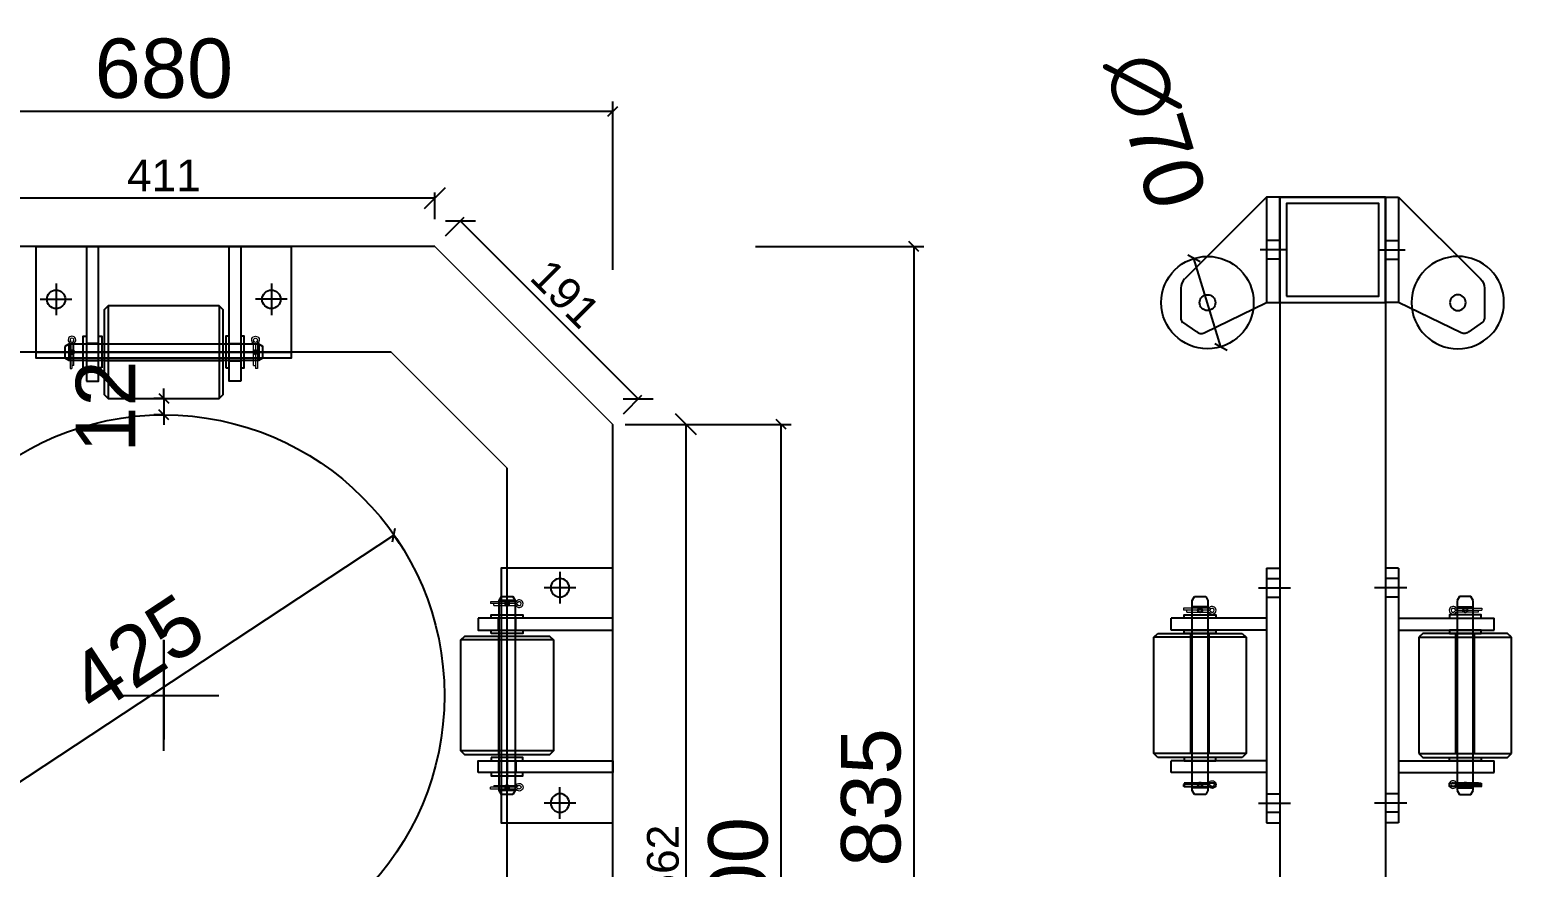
# Model space of a CAD drawing. Header units: millimetres. Extents: x -1612139 to -1300424, y 1145038 to 1536160.
# Drawn here: x -1459212 to -1458090, y 1199539 to 1200173 of the extents above; entities that cross this region are included whole.
import ezdxf

# ---------------------------------------------------------------- set-up
doc = ezdxf.new("R2010")
doc.units = ezdxf.units.MM
doc.header["$LTSCALE"] = 1000
for name, pattern in [('( Border )', [21, 6, -3, 6, -3, 0, -3]), ('CENTER2', [28.575, 19.05, -3.175, 3.175, -3.175]), ('DASHED', [0.75, 0.5, -0.25]), ('DASHED2', [9.525, 6.35, -3.175])]:
    doc.linetypes.add(name, pattern=pattern)
doc.layers.get('0').update_dxf_attribs({"linetype": 'CONTINUOUS'})
doc.layers.get('DEFPOINTS').update_dxf_attribs({"linetype": 'CONTINUOUS'})
doc.layers.add('桩', color=5, linetype='CONTINUOUS')
doc.styles.add('M', font='arial.ttf')
doc.dimstyles.new('15', dxfattribs={"dimscale": 15, "dimtxt": 6, "dimasz": 0.5, "dimexe": 0.5, "dimexo": 0.625, "dimtad": 1, "dimdec": 1, "dimdsep": 46, "dimtxsty": 'M', "dimblk": 'OBLIQUE', "dimcen": 2.5, "dimadec": 1, "dimazin": 0, "dimtfac": 1, "dimtdec": 1, "dimtmove": 2, "dimatfit": 3, "dimfxl": 3, "dimfxlon": 1, "dimarcsym": 0})
doc.dimstyles.new('9', dxfattribs={"dimscale": 8, "dimtxt": 3, "dimasz": 2, "dimexe": 0.5, "dimexo": 0.5, "dimtad": 1, "dimdec": 0, "dimdsep": 46, "dimtxsty": 'M', "dimblk1": 'OBLIQUE', "dimblk2": 'OBLIQUE', "dimsah": 1, "dimcen": 2.5, "dimclrd": 6, "dimclre": 6, "dimclrt": 6, "dimadec": 0, "dimazin": 0, "dimtfac": 1, "dimtdec": 0, "dimtix": 1, "dimtmove": 1, "dimatfit": 3, "dimldrblk": 'OBLIQUE', "dimfxl": 2, "dimfxlon": 1, "dimtolj": 1, "dimtzin": 0, "dimarcsym": 0})

# ---------------------------------------------------------------- blocks, each defined once
blk = doc.blocks.new('滚轮支架 -t')
at = {"color": 3, "linetype": 'CENTER2', "ltscale": 0.5}
for p, q in [((-81.5, -28), (-81.5, -52)), ((81.5, -28), (81.5, -52)), ((-93.5, -40), (-69.5, -40)), ((93.5, -40), (69.5, -40)), ((-44.5, -80), (-63.5, -80)), ((44.5, -80), (63.5, -80))]:
    blk.add_line(p, q, dxfattribs=at)
at = {"linetype": 'DASHED2'}
for p, q in [((-49.5, -73.5), (-58.5, -73.5)), ((49.5, -73.5), (58.5, -73.5)), ((-49.5, -86.5), (-58.5, -86.5)), ((49.5, -86.5), (58.5, -86.5))]:
    blk.add_line(p, q, dxfattribs=at)
at = {"color": 8, "linetype": 'DASHED'}
blk.add_line((-96.5, -80), (96.5, -80), dxfattribs=at)
for points in [[(96.5, 0), (96.5, -84.6), (-96.5, -84.6), (-96.5, 0)], [(-58.5, -102), (-49.5, -102), (-49.5, 0), (-58.5, 0)], [(58.5, -102), (49.5, -102), (49.5, 0), (58.5, 0)]]:
    blk.add_lwpolyline(points, close=True)
for centre in [(-81.5, -40), (81.5, -40)]:
    blk.add_circle(centre, 7)
blk = doc.blocks.new('*U92')
blk.add_lwpolyline([(-12, 0), (-12, 2.5), (12, 2.5), (12, 0)], close=True)
blk = doc.blocks.new('*U24')
at = {"color": 8, "linetype": 'Continuous', "lineweight": 15}
for p, q in [((-1, 1.9), (-2.1, 1)), ((0, 1.4), (0, -1.4)), ((-1, -1.9), (-2.1, -1))]:
    blk.add_line(p, q, dxfattribs=at)
at = {"color": 7, "linetype": 'Continuous', "lineweight": 15}
for p, q in [((16, 1.4), (0, 1.4)), ((0, 0), (18.5, 0)), ((16, 1.4), (16, 0)), ((18.5, -1.4), (18.5, 0)), ((0, -1.4), (18.5, -1.4))]:
    blk.add_line(p, q, dxfattribs=at)
for centre, radius, start, end in [((-3.2, 0), 2.9, 41.3178, 318.6822), ((-3.2, 0), 1.45, 41.3178, 318.6822), ((0, 2.8), 2.82, 221.3178, 270), ((0, -2.8), 2.82, 90, 138.6822), ((0, 2.8), 1.37, 221.3178, 270), ((0, -2.8), 1.37, 90, 138.6822)]:
    blk.add_arc(centre, radius, start, end, dxfattribs=at)
blk = doc.blocks.new('滚轮_N7090A')
for p, q in [((-42, 35), (-42, -35)), ((42, 35), (42, -35))]:
    blk.add_line(p, q)
at = {"color": 3, "linetype": 'CENTER2'}
blk.add_line((-50.5, 0), (50.5, 0), dxfattribs=at)
at = {"linetype": 'DASHED2'}
for p, q in [((-45, 6.3), (45, 6.3)), ((-45, -6.3), (45, -6.3))]:
    blk.add_line(p, q, dxfattribs=at)
blk.add_lwpolyline([(-42, -35), (42, -35), (45, -32), (45, 32), (42, 35), (-42, 35), (-45, 32), (-45, -32)], close=True)
blk = doc.blocks.new('无头销轴_B型_D12X150')
at = {"color": 0}
for p, q in [((-72, 6), (-72, -6)), ((72, 6), (72, -6))]:
    blk.add_line(p, q, dxfattribs=at)
blk.add_lwpolyline([(-75, 4.3), (-75, -4.3), (-72, -6), (72, -6), (75, -4.3), (75, 4.3), (72, 6), (-72, 6)], close=True, dxfattribs=at)
for centre in [(-69.5, 0), (69.5, 0)]:
    blk.add_circle(centre, 1.6, dxfattribs=at)
blk = doc.blocks.new('滚轮支架_-T')
at = {"color": 3, "linetype": 'CENTER2', "ltscale": 0.5}
for p, q in [((-81.5, -28), (-81.5, -52)), ((81.5, -28), (81.5, -52)), ((-93.5, -40), (-69.5, -40)), ((93.5, -40), (69.5, -40)), ((-44.5, -80), (-63.5, -80)), ((44.5, -80), (63.5, -80))]:
    blk.add_line(p, q, dxfattribs=at)
at = {"linetype": 'DASHED2'}
for p, q in [((-49.5, -73.5), (-58.5, -73.5)), ((49.5, -73.5), (58.5, -73.5)), ((-49.5, -86.5), (-58.5, -86.5)), ((49.5, -86.5), (58.5, -86.5))]:
    blk.add_line(p, q, dxfattribs=at)
at = {"color": 8, "linetype": 'DASHED'}
blk.add_line((-96.5, -80), (96.5, -80), dxfattribs=at)
for points in [[(96.5, 0), (96.5, -84.6), (-96.5, -84.6), (-96.5, 0)], [(-58.5, -102), (-49.5, -102), (-49.5, 0), (-58.5, 0)], [(58.5, -102), (49.5, -102), (49.5, 0), (58.5, 0)]]:
    blk.add_lwpolyline(points, close=True)
for centre in [(-81.5, -40), (81.5, -40)]:
    blk.add_circle(centre, 7)
blk = doc.blocks.new('*U38')
blk.add_lwpolyline([(-12, 0), (-12, 2.5), (12, 2.5), (12, 0)], close=True)
blk = doc.blocks.new('A$C1EDE4923')
at = {"xscale": -1}
for name, p, rotation in [('滚轮_N7090A', (-190.5, 119.6), 180), ('滚轮支架_-T', (-190.5, 39.6), 180), ('无头销轴_B型_D12X150', (-190.5, 119.6), 180), ('*U24', (-260, 113.6), 270), ('*U38', (-249, 119.6), 90), ('*U38', (-237.5, 119.6), 90)]:
    blk.add_blockref(name, p, dxfattribs=dict(at, rotation=rotation))
for name, p, rotation in [('*U38', (-143.5, 119.6), 270), ('*U38', (-132, 119.6), 270), ('*U24', (-121, 113.6), 90)]:
    blk.add_blockref(name, p, dxfattribs=dict(rotation=rotation))
blk = doc.blocks.new('_Oblique')
at = {"color": 0, "linetype": 'ByBlock', "lineweight": -2}
blk.add_line((-0.5, -0.5), (0.5, 0.5), dxfattribs=at)
blk = doc.blocks.new('*D117')
at = {"color": 6, "lineweight": -2, "transparency": 16777216}
for p, q in [((-1459315.7, 1200029.8), (-1459315.7, 1200049.8)), ((-1459315.7, 1200045.8), (-1458905.1, 1200045.8)), ((-1458905.1, 1200029.8), (-1458905.1, 1200049.8))]:
    blk.add_line(p, q, dxfattribs=at)
at = {"layer": 'DEFPOINTS', "color": 0, "transparency": 16777216}
for p in [(-1458905.1, 1200045.8), (-1459315.7, 1200009), (-1458905.1, 1200009)]:
    blk.add_point(p, dxfattribs=at)
at = {"color": 6, "lineweight": -2, "transparency": 16777216, "xscale": 16, "yscale": 16, "zscale": 16, "rotation": 180}
blk.add_blockref('_Oblique', (-1459315.7, 1200045.8), dxfattribs=at)
at = {"color": 6, "lineweight": -2, "transparency": 16777216, "xscale": 16, "yscale": 16, "zscale": 16}
blk.add_blockref('_Oblique', (-1458905.1, 1200045.8), dxfattribs=at)
at = {"color": 6, "transparency": 16777216, "insert": (-1459110.4, 1200062.9), "char_height": 24, "attachment_point": 5, "style": 'M'}
blk.add_mtext('\\A1;411', dxfattribs=at)
blk = doc.blocks.new('*D104')
at = {"color": 0, "lineweight": -2, "transparency": 16777216}
for p, q in [((-1459450.4, 1199991.4), (-1459450.4, 1200118.9)), ((-1458770.4, 1199991.4), (-1458770.4, 1200118.9)), ((-1459450.4, 1200111.4), (-1458770.4, 1200111.4))]:
    blk.add_line(p, q, dxfattribs=at)
at = {"layer": 'DEFPOINTS', "color": 0, "transparency": 16777216}
for p in [(-1458770.4, 1200111.4), (-1459450.4, 1199874.3), (-1458770.4, 1199874.3)]:
    blk.add_point(p, dxfattribs=at)
at = {"color": 0, "lineweight": -2, "transparency": 16777216, "xscale": 7.5, "yscale": 7.5, "zscale": 7.5, "rotation": 180}
blk.add_blockref('_Oblique', (-1459450.4, 1200111.4), dxfattribs=at)
at = {"color": 0, "lineweight": -2, "transparency": 16777216, "xscale": 7.5, "yscale": 7.5, "zscale": 7.5}
blk.add_blockref('_Oblique', (-1458770.4, 1200111.4), dxfattribs=at)
at = {"color": 0, "transparency": 16777216, "insert": (-1459110.4, 1200143.7), "char_height": 45, "attachment_point": 5, "style": 'M'}
blk.add_mtext('680', dxfattribs=at)
blk = doc.blocks.new('*D105')
at = {"color": 6, "lineweight": -2, "transparency": 16777216}
for p, q in [((-1458897.1, 1200017), (-1458883, 1200031.2)), ((-1458885.8, 1200028.3), (-1458751.1, 1199893.6)), ((-1458762.4, 1199882.3), (-1458748.3, 1199896.5))]:
    blk.add_line(p, q, dxfattribs=at)
at = {"layer": 'DEFPOINTS', "color": 0, "transparency": 16777216}
for p in [(-1458905.1, 1200009), (-1458751.1, 1199893.6), (-1458770.4, 1199874.3)]:
    blk.add_point(p, dxfattribs=at)
at = {"color": 6, "lineweight": -2, "transparency": 16777216, "xscale": 16, "yscale": 16, "zscale": 16}
for p, rotation in [((-1458885.8, 1200028.3), 134.9999999964349), ((-1458751.1, 1199893.6), 314.9999999964349)]:
    blk.add_blockref('_Oblique', p, dxfattribs=dict(at, rotation=rotation))
at = {"color": 6, "transparency": 16777216, "insert": (-1458806.3, 1199973.2), "char_height": 24, "attachment_point": 5, "rotation": 315, "style": 'M'}
blk.add_mtext('\\A1;191', dxfattribs=at)
blk = doc.blocks.new('*D106')
at = {"color": 0, "lineweight": -2, "transparency": 16777216}
for p, q in [((-1458761.1, 1199874.3), (-1458635.4, 1199874.3)), ((-1458642.9, 1199174.5), (-1458642.9, 1199874.3)), ((-1458695.9, 1199174.5), (-1458635.4, 1199174.5))]:
    blk.add_line(p, q, dxfattribs=at)
at = {"layer": 'DEFPOINTS', "color": 0, "transparency": 16777216}
for p in [(-1458770.4, 1199874.3), (-1458642.9, 1199874.3), (-1458705.3, 1199174.5)]:
    blk.add_point(p, dxfattribs=at)
at = {"color": 0, "lineweight": -2, "transparency": 16777216, "xscale": 7.5, "yscale": 7.5, "zscale": 7.5}
for p, rotation in [((-1458642.9, 1199874.3), 90), ((-1458642.9, 1199174.5), 270)]:
    blk.add_blockref('_Oblique', p, dxfattribs=dict(at, rotation=rotation))
at = {"color": 0, "transparency": 16777216, "insert": (-1458675.3, 1199524.4), "char_height": 45, "attachment_point": 5, "rotation": 90, "style": 'M'}
blk.add_mtext('700', dxfattribs=at)
blk = doc.blocks.new('*D107')
at = {"color": 0, "lineweight": -2, "transparency": 16777216}
for p, q in [((-1458662.3, 1200009), (-1458534.8, 1200009)), ((-1458542.3, 1200009), (-1458542.3, 1199174.5)), ((-1458662.3, 1199174.5), (-1458534.8, 1199174.5))]:
    blk.add_line(p, q, dxfattribs=at)
at = {"layer": 'DEFPOINTS', "color": 0, "transparency": 16777216}
for p in [(-1458905.1, 1200009), (-1458770.4, 1199174.5), (-1458542.3, 1199174.5)]:
    blk.add_point(p, dxfattribs=at)
at = {"color": 0, "lineweight": -2, "transparency": 16777216, "xscale": 7.5, "yscale": 7.5, "zscale": 7.5}
for p, rotation in [((-1458542.3, 1200009), 90), ((-1458542.3, 1199174.5), 270)]:
    blk.add_blockref('_Oblique', p, dxfattribs=dict(at, rotation=rotation))
at = {"color": 0, "transparency": 16777216, "insert": (-1458574.7, 1199591.7), "char_height": 45, "attachment_point": 5, "rotation": 90, "style": 'M'}
blk.add_mtext('835', dxfattribs=at)
blk = doc.blocks.new('*D110')
at = {"color": 0, "lineweight": -2, "transparency": 16777216}
for p, q in [((-1459290.7, 1199556.7), (-1458936.2, 1199790.5)), ((-1458936.2, 1199790.5), (-1458932.1, 1199784.3)), ((-1459290.7, 1199556.7), (-1459286.6, 1199550.4))]:
    blk.add_line(p, q, dxfattribs=at)
at = {"layer": 'DEFPOINTS', "color": 0, "transparency": 16777216}
for p in [(-1458937.7, 1199792.7), (-1458936.2, 1199790.5), (-1459292.2, 1199558.9)]:
    blk.add_point(p, dxfattribs=at)
at = {"color": 0, "lineweight": -2, "transparency": 16777216, "xscale": 7.5, "yscale": 7.5, "zscale": 7.5}
for p, rotation in [((-1458936.2, 1199790.5), 33.41230054675134), ((-1459290.7, 1199556.7), 213.4123005467513)]:
    blk.add_blockref('_Oblique', p, dxfattribs=dict(at, rotation=rotation))
at = {"color": 0, "transparency": 16777216, "insert": (-1459131.3, 1199700.6), "char_height": 45, "attachment_point": 5, "rotation": 33.4123, "style": 'M'}
blk.add_mtext('425', dxfattribs=at)
blk = doc.blocks.new('5632.')
for p, q in [((865980.9, -129928.5), (865973.8, -129939)), ((866075.8, -129992.1), (866013.8, -129930.1)), ((865972.8, -129944.8), (865995.8, -129992.1))]:
    blk.add_line(p, q)
at = {"color": 0}
for p, q in [((866006.7, -129927.1), (865984.3, -129927.1)), ((866075.8, -129992.1), (865995.8, -129992.1)), ((865995.8, -129992.1), (865995.8, -130002.1)), ((866075.8, -130002.1), (866075.8, -129992.1)), ((865995.8, -130002.1), (866075.8, -130002.1))]:
    blk.add_line(p, q, dxfattribs=at)
for radius in [35, 6]:
    blk.add_circle((865995.8, -129947.3), radius)
for centre, radius, start, end in [((865984.3, -129932.1), 5, 90, 133.9435), ((866006.7, -129937.1), 10, 45, 90), ((865977.3, -129942.6), 5, 133.9435, 206)]:
    blk.add_arc(centre, radius, start, end)
blk = doc.blocks.new('*D116')
at = {"color": 0, "lineweight": -2, "transparency": 16777216}
blk.add_line((-1458309.8, 1199933), (-1458330.2, 1200000), dxfattribs=at)
at = {"layer": 'DEFPOINTS', "color": 0, "transparency": 16777216}
for p in [(-1458330.2, 1200000), (-1458309.8, 1199933)]:
    blk.add_point(p, dxfattribs=at)
at = {"color": 0, "lineweight": -2, "transparency": 16777216, "xscale": 7.5, "yscale": 7.5, "zscale": 7.5}
for p, rotation in [((-1458330.2, 1200000), 106.8752863691722), ((-1458309.8, 1199933), 286.8752863691722)]:
    blk.add_blockref('_Oblique', p, dxfattribs=dict(at, rotation=rotation))
at = {"color": 0, "transparency": 16777216, "insert": (-1458359.5, 1200096.6), "char_height": 45, "attachment_point": 5, "rotation": 286.8753, "style": 'M'}
blk.add_mtext('∅70', dxfattribs=at)
blk = doc.blocks.new('*D114')
at = {"color": 0, "lineweight": -2, "transparency": 16777216}
for p, q in [((-1459110.4, 1199894), (-1459117.9, 1199894)), ((-1459110.4, 1199894), (-1459110.4, 1199901.5)), ((-1459110.4, 1199894), (-1459110.4, 1199881.5)), ((-1459110.4, 1199881.5), (-1459117.9, 1199881.5)), ((-1459110.4, 1199881.5), (-1459110.4, 1199874))]:
    blk.add_line(p, q, dxfattribs=at)
at = {"layer": 'DEFPOINTS', "color": 0, "transparency": 16777216}
for p in [(-1459110.4, 1199894), (-1459110.4, 1199881.5), (-1459110.4, 1199881.5)]:
    blk.add_point(p, dxfattribs=at)
at = {"color": 0, "lineweight": -2, "transparency": 16777216, "xscale": 7.5, "yscale": 7.5, "zscale": 7.5}
for p, rotation in [((-1459110.4, 1199894), 270), ((-1459110.4, 1199881.5), 90)]:
    blk.add_blockref('_Oblique', p, dxfattribs=dict(at, rotation=rotation))
at = {"color": 0, "transparency": 16777216, "insert": (-1459154.6, 1199887.8), "char_height": 45, "attachment_point": 5, "rotation": 90, "style": 'M'}
blk.add_mtext('12', dxfattribs=at)
blk = doc.blocks.new('*D120')
at = {"color": 6, "lineweight": -2, "transparency": 16777216}
for p, q in [((-1458731, 1199874.3), (-1458711, 1199874.3)), ((-1458715, 1199874.3), (-1458715, 1199212)), ((-1458731, 1199212), (-1458711, 1199212))]:
    blk.add_line(p, q, dxfattribs=at)
at = {"layer": 'DEFPOINTS', "color": 0, "transparency": 16777216}
for p in [(-1458770.4, 1199874.3), (-1458770.4, 1199212), (-1458715, 1199212)]:
    blk.add_point(p, dxfattribs=at)
at = {"color": 6, "lineweight": -2, "transparency": 16777216, "xscale": 16, "yscale": 16, "zscale": 16}
for p, rotation in [((-1458715, 1199874.3), 90), ((-1458715, 1199212), 270)]:
    blk.add_blockref('_Oblique', p, dxfattribs=dict(at, rotation=rotation))
at = {"color": 6, "transparency": 16777216, "insert": (-1458732.3, 1199543.1), "char_height": 24, "attachment_point": 5, "rotation": 90, "style": 'M'}
blk.add_mtext('\\A1;662', dxfattribs=at)

msp = doc.modelspace()

# ---------------------------------------------------------------- linework, layer by layer
at = {"color": 0}
for p, q in [((-1458265.2, 1200046.5), (-1458265.2, 1199124.5)), ((-1458185.2, 1200046.5), (-1458185.2, 1199124.5)), ((-1458275.2, 1199765.5), (-1458275.2, 1199587.3)), ((-1458265.2, 1199765.5), (-1458265.2, 1199572.5)), ((-1458185.2, 1199765.5), (-1458185.2, 1199572.5)), ((-1458175.2, 1199765.5), (-1458175.2, 1199587.3)), ((-1458331.6, 1199741), (-1458329.9, 1199744)), ((-1458331.6, 1199597), (-1458331.6, 1199741)), ((-1458319.6, 1199736), (-1458331.6, 1199736)), ((-1458329.9, 1199744), (-1458321.3, 1199744)), ((-1458321.3, 1199744), (-1458319.6, 1199741)), ((-1458319.6, 1199741), (-1458319.6, 1199597)), ((-1458129.1, 1199744), (-1458130.8, 1199741)), ((-1458130.8, 1199741), (-1458130.8, 1199597)), ((-1458130.8, 1199736), (-1458118.8, 1199736)), ((-1458120.6, 1199744), (-1458129.1, 1199744)), ((-1458118.8, 1199741), (-1458120.6, 1199744)), ((-1458118.8, 1199597), (-1458118.8, 1199741)), ((-1458275.2, 1199727.5), (-1458347.6, 1199727.5)), ((-1458347.6, 1199718.5), (-1458347.6, 1199727.5)), ((-1458175.2, 1199727.5), (-1458102.8, 1199727.5)), ((-1458102.8, 1199718.5), (-1458102.8, 1199727.5)), ((-1458275.2, 1199718.5), (-1458347.6, 1199718.5)), ((-1458175.2, 1199718.5), (-1458102.8, 1199718.5)), ((-1458347.6, 1199610.5), (-1458347.6, 1199619.5)), ((-1458275.2, 1199619.5), (-1458347.6, 1199619.5)), ((-1458175.2, 1199619.5), (-1458102.8, 1199619.5)), ((-1458102.8, 1199610.5), (-1458102.8, 1199619.5)), ((-1458275.2, 1199610.5), (-1458347.6, 1199610.5)), ((-1458175.2, 1199610.5), (-1458102.8, 1199610.5)), ((-1458319.6, 1199599), (-1458331.6, 1199599)), ((-1458329.9, 1199594), (-1458331.6, 1199597)), ((-1458321.3, 1199594), (-1458329.9, 1199594)), ((-1458319.6, 1199597), (-1458321.3, 1199594)), ((-1458275.2, 1199594.5), (-1458275.2, 1199572.5)), ((-1458175.2, 1199594.5), (-1458175.2, 1199572.5)), ((-1458130.8, 1199599), (-1458118.8, 1199599)), ((-1458130.8, 1199597), (-1458129.1, 1199594)), ((-1458129.1, 1199594), (-1458120.6, 1199594)), ((-1458120.6, 1199594), (-1458118.8, 1199597)), ((-1458275.2, 1199572.5), (-1458265.2, 1199572.5)), ((-1458175.2, 1199572.5), (-1458185.2, 1199572.5))]:
    msp.add_line(p, q, dxfattribs=at)
for p, q in [((-1458265.2, 1200046.5), (-1458185.2, 1200046.5)), ((-1458905.1, 1200009), (-1459315.7, 1200009)), ((-1458938.3, 1199929), (-1459282.6, 1199929)), ((-1458770.4, 1199174.5), (-1458770.4, 1199874.3)), ((-1458850.4, 1199174.5), (-1458850.4, 1199841.2)), ((-1458360.6, 1199713), (-1458357.6, 1199716)), ((-1458357.6, 1199716), (-1458293.6, 1199716)), ((-1458293.6, 1199716), (-1458290.6, 1199713)), ((-1458156.8, 1199716), (-1458159.8, 1199713)), ((-1458092.8, 1199716), (-1458156.8, 1199716)), ((-1458089.8, 1199713), (-1458092.8, 1199716)), ((-1458360.6, 1199625), (-1458360.6, 1199713)), ((-1458290.6, 1199713), (-1458360.6, 1199713)), ((-1458290.6, 1199713), (-1458290.6, 1199625)), ((-1458159.8, 1199713), (-1458089.8, 1199713)), ((-1458159.8, 1199713), (-1458159.8, 1199625)), ((-1458089.8, 1199625), (-1458089.8, 1199713)), ((-1458357.6, 1199622), (-1458360.6, 1199625)), ((-1458290.6, 1199625), (-1458360.6, 1199625)), ((-1458290.6, 1199625), (-1458293.6, 1199622)), ((-1458159.8, 1199625), (-1458089.8, 1199625)), ((-1458159.8, 1199625), (-1458156.8, 1199622)), ((-1458092.8, 1199622), (-1458089.8, 1199625)), ((-1458293.6, 1199622), (-1458357.6, 1199622)), ((-1458156.8, 1199622), (-1458092.8, 1199622))]:
    msp.add_line(p, q)
at = {"lineweight": 5}
for p, q in [((-1458770.4, 1199874.3), (-1458905.1, 1200009)), ((-1458850.4, 1199841.2), (-1458938.3, 1199929))]:
    msp.add_line(p, q, dxfattribs=at)
at = {"color": 3, "linetype": 'CENTER2', "ltscale": 0.5}
for p, q in [((-1458260.2, 1200006.5), (-1458280.2, 1200006.5)), ((-1458190.2, 1200006.5), (-1458170.2, 1200006.5)), ((-1458281.3, 1199750.5), (-1458257, 1199750.5)), ((-1458169.1, 1199750.5), (-1458193.4, 1199750.5)), ((-1458281.3, 1199587.5), (-1458257, 1199587.5)), ((-1458169.1, 1199587.5), (-1458193.4, 1199587.5))]:
    msp.add_line(p, q, dxfattribs=at)
at = {"linetype": 'DASHED2'}
for p, q in [((-1458265.2, 1200013.5), (-1458275.2, 1200013.5)), ((-1458185.2, 1200013.5), (-1458175.2, 1200013.5)), ((-1458265.2, 1199999.5), (-1458275.2, 1199999.5)), ((-1458185.2, 1199999.5), (-1458175.2, 1199999.5)), ((-1458275.2, 1199757.5), (-1458265.2, 1199757.5)), ((-1458175.2, 1199757.5), (-1458185.2, 1199757.5)), ((-1458275.2, 1199743.5), (-1458265.2, 1199743.5)), ((-1458175.2, 1199743.5), (-1458185.2, 1199743.5)), ((-1458332.6, 1199625), (-1458332.6, 1199716)), ((-1458318.6, 1199625), (-1458318.6, 1199716)), ((-1458131.8, 1199625), (-1458131.8, 1199716)), ((-1458117.8, 1199625), (-1458117.8, 1199716)), ((-1458275.2, 1199594.5), (-1458265.2, 1199594.5)), ((-1458175.2, 1199594.5), (-1458185.2, 1199594.5)), ((-1458275.2, 1199580.5), (-1458265.2, 1199580.5)), ((-1458175.2, 1199580.5), (-1458185.2, 1199580.5))]:
    msp.add_line(p, q, dxfattribs=at)
at = {"color": 0, "linetype": '( Border )'}
for p, q in [((-1458275.2, 1199765.5), (-1458265.2, 1199765.5)), ((-1458175.2, 1199765.5), (-1458185.2, 1199765.5))]:
    msp.add_line(p, q, dxfattribs=at)
at = {"color": 7, "linetype": 'Continuous', "lineweight": 15}
for p, q in [((-1458319.6, 1199735), (-1458338.1, 1199735)), ((-1458338.1, 1199735), (-1458338.1, 1199733.5)), ((-1458319.6, 1199733.5), (-1458338.1, 1199733.5)), ((-1458335.6, 1199732.1), (-1458335.6, 1199733.5)), ((-1458335.6, 1199732.1), (-1458319.6, 1199732.1)), ((-1458130.8, 1199735), (-1458112.3, 1199735)), ((-1458130.8, 1199733.5), (-1458112.3, 1199733.5)), ((-1458114.8, 1199732.1), (-1458130.8, 1199732.1)), ((-1458114.8, 1199732.1), (-1458114.8, 1199733.5)), ((-1458112.3, 1199735), (-1458112.3, 1199733.5))]:
    msp.add_line(p, q, dxfattribs=at)
at = {"color": 8, "linetype": 'Continuous', "lineweight": 15}
for p, q in [((-1458319.6, 1199732.1), (-1458319.6, 1199735)), ((-1458318.6, 1199735.4), (-1458317.5, 1199734.5)), ((-1458318.6, 1199731.6), (-1458317.5, 1199732.6)), ((-1458131.8, 1199735.4), (-1458132.9, 1199734.5)), ((-1458131.8, 1199731.6), (-1458132.9, 1199732.6)), ((-1458130.8, 1199732.1), (-1458130.8, 1199735))]:
    msp.add_line(p, q, dxfattribs=at)
at = {"color": 1}
for p, q in [((-1459110.4, 1199627), (-1459110.4, 1199711)), ((-1459110.4, 1199627), (-1459110.4, 1199711)), ((-1459140.4, 1199669), (-1459080.4, 1199669)), ((-1459140.4, 1199669), (-1459080.4, 1199669))]:
    msp.add_line(p, q, dxfattribs=at)
for points in [[(-1458265.2, 1199966.5), (-1458185.2, 1199966.5), (-1458185.2, 1200046.5), (-1458265.2, 1200046.5)], [(-1458260.2, 1199971.5), (-1458190.2, 1199971.5), (-1458190.2, 1200041.5), (-1458260.2, 1200041.5)]]:
    msp.add_lwpolyline(points, close=True)
msp.add_circle((-1459110.4, 1199669), 212.5)
at = {"color": 0}
for centre in [(-1458325.6, 1199733.5), (-1458124.8, 1199733.5), (-1458325.6, 1199601.5), (-1458124.8, 1199601.5)]:
    msp.add_circle(centre, 1.6, dxfattribs=at)
at = {"color": 7, "linetype": 'Continuous', "lineweight": 15}
for centre, radius, start, end in [((-1458316.4, 1199733.5), 2.9, 221.3178, 138.6822), ((-1458134, 1199733.5), 2.9, 41.3178, 318.6822), ((-1458319.6, 1199736.3), 1.37, 270, 318.6822), ((-1458319.6, 1199736.3), 2.82, 270, 318.6822), ((-1458319.6, 1199730.7), 2.82, 41.3178, 90), ((-1458319.6, 1199730.7), 1.37, 41.3178, 90), ((-1458316.4, 1199733.5), 1.45, 221.3178, 138.6822), ((-1458134, 1199733.5), 1.45, 41.3178, 318.6822), ((-1458130.8, 1199736.3), 2.82, 221.3178, 270), ((-1458130.8, 1199730.7), 2.82, 90, 138.6822), ((-1458130.8, 1199736.3), 1.37, 221.3178, 270), ((-1458130.8, 1199730.7), 1.37, 90, 138.6822)]:
    msp.add_arc(centre, radius, start, end, dxfattribs=at)
at = {"layer": '桩', "lineweight": 25}
for points in [[(-1459110.4, 1199710.8), (-1459110.4, 1199635.5)], [(-1459143.9, 1199669), (-1459068.7, 1199669)]]:
    msp.add_lwpolyline(points, dxfattribs=at)

# ---------------------------------------------------------------- block references
for name, p, rotation in [('5632.', (-1588267.3, 333970.7), 89.99999999999999), ('*U24', (-1458844.4, 1199738.5), 180), ('*U92', (-1458124.8, 1199622), 180), ('*U92', (-1458124.8, 1199602.5), 180)]:
    msp.add_blockref(name, p, dxfattribs=dict(rotation=rotation))
at = {"xscale": -1}
for name, p, rotation in [('5632.', (-1328183.1, 333970.7), 270), ('*U92', (-1458325.6, 1199622), 180), ('*U92', (-1458325.6, 1199602.5), 180)]:
    msp.add_blockref(name, p, dxfattribs=dict(at, rotation=rotation))
at = {"color": 6, "lineweight": 5, "extrusion": (0, 0, -1), "zscale": -1, "rotation": 180}
msp.add_blockref('A$C1EDE4923', (1458920, 1200048.6), dxfattribs=at)
at = {"extrusion": (0, 0, -1), "zscale": -1}
for name, p, rotation in [('滚轮支架 -t', (1458770.4, 1199669), 90.00000000000001), ('无头销轴_B型_D12X150', (1458850.4, 1199669), 90.00000000000001), ('滚轮_N7090A', (1458850.4, 1199669), 90.00000000000001), ('*U92', (1458850.4, 1199622), 180), ('*U92', (1458850.4, 1199610.5), 180)]:
    msp.add_blockref(name, p, dxfattribs=dict(at, rotation=rotation))
for name, p in [('*U92', (-1458850.4, 1199727.5)), ('*U92', (-1458325.6, 1199727.5)), ('*U92', (-1458850.4, 1199716)), ('*U92', (-1458325.6, 1199716)), ('*U24', (-1458130.8, 1199601.5))]:
    msp.add_blockref(name, p)
at = {"xscale": -1}
for name, p in [('*U92', (-1458124.8, 1199727.5)), ('*U92', (-1458124.8, 1199716)), ('*U24', (-1458319.6, 1199601.5))]:
    msp.add_blockref(name, p, dxfattribs=at)
at = {"extrusion": (0, 0, -1), "zscale": -1}
msp.add_blockref('*U24', (1458844.4, 1199599.5), dxfattribs=at)

# ---------------------------------------------------------------- dimensions: what is measured, and where the dimension line sits
dim = msp.add_linear_dim(base=(-1458770.4, 1200111.4), p1=(-1459450.4, 1199874.3), p2=(-1458770.4, 1199874.3), dimstyle='15', override={"dimtxt": 3, "dimdec": 0, "dimadec": 0, "dimtdec": 0, "dimfxl": 8})
dim.commit()
dim.dimension.update_dxf_attribs({"geometry": '*D104', "text_midpoint": (-1459110.4, 1200143.7)})
dim = msp.add_diameter_dim_2p(p1=(-1458309.8, 1199933), p2=(-1458330.2, 1200000), dimstyle='15', override={"dimtxt": 3, "dimdec": 0, "dimadec": 0, "dimtdec": 0, "dimfxl": 8})
dim.commit()
dim.dimension.update_dxf_attribs({"geometry": '*D116', "text_midpoint": (-1458359.5, 1200096.6), "dimtype": 163})
dim = msp.add_linear_dim(base=(-1458905.1, 1200045.8), p1=(-1459315.7, 1200009), p2=(-1458905.1, 1200009), dimstyle='9')
dim.commit()
dim.dimension.update_dxf_attribs({"geometry": '*D117', "text_midpoint": (-1459110.4, 1200062.9)})
for p1, p2, distance, picture, middle in [((-1458905.1476, 1200009.0077), (-1458770.4398, 1199874.3), 27.354, '*D105', (-1458806.2512, 1199973.1963)), ((-1458770.4, 1199874.3), (-1458770.4, 1199212), 55.4, '*D120', (-1458732.3, 1199543.1))]:
    dim = msp.add_aligned_dim(p1=p1, p2=p2, distance=distance, dimstyle='9')
    dim.commit()
    dim.dimension.update_dxf_attribs({"geometry": picture, "text_midpoint": middle})
for base, p1, p2, picture, middle in [((-1458542.3186, 1199174.479), (-1458905.1476, 1200009.0077), (-1458770.4398, 1199174.479), '*D107', (-1458574.6848, 1199591.7434)), ((-1459110.439776, 1199881.507747), (-1459110.4397759, 1199894.007747), (-1459110.439776, 1199881.507747), '*D114', (-1459154.5943633, 1199887.757747)), ((-1458642.9, 1199874.3), (-1458705.3, 1199174.5), (-1458770.4, 1199874.3), '*D106', (-1458675.3, 1199524.4))]:
    dim = msp.add_linear_dim(base=base, p1=p1, p2=p2, angle=90, dimstyle='15', override={"dimtxt": 3, "dimdec": 0, "dimadec": 0, "dimtdec": 0, "dimfxl": 8})
    dim.commit()
    dim.dimension.update_dxf_attribs({"geometry": picture, "text_midpoint": middle})
dim = msp.add_aligned_dim(p1=(-1459292.2, 1199558.9), p2=(-1458937.7, 1199792.7), distance=-2.7, dimstyle='15', override={"dimtxt": 3, "dimdec": 0, "dimadec": 0, "dimtdec": 0, "dimfxl": 8})
dim.commit()
dim.dimension.update_dxf_attribs({"geometry": '*D110', "text_midpoint": (-1459131.3, 1199700.6)})

doc.saveas('drawing.dxf')
